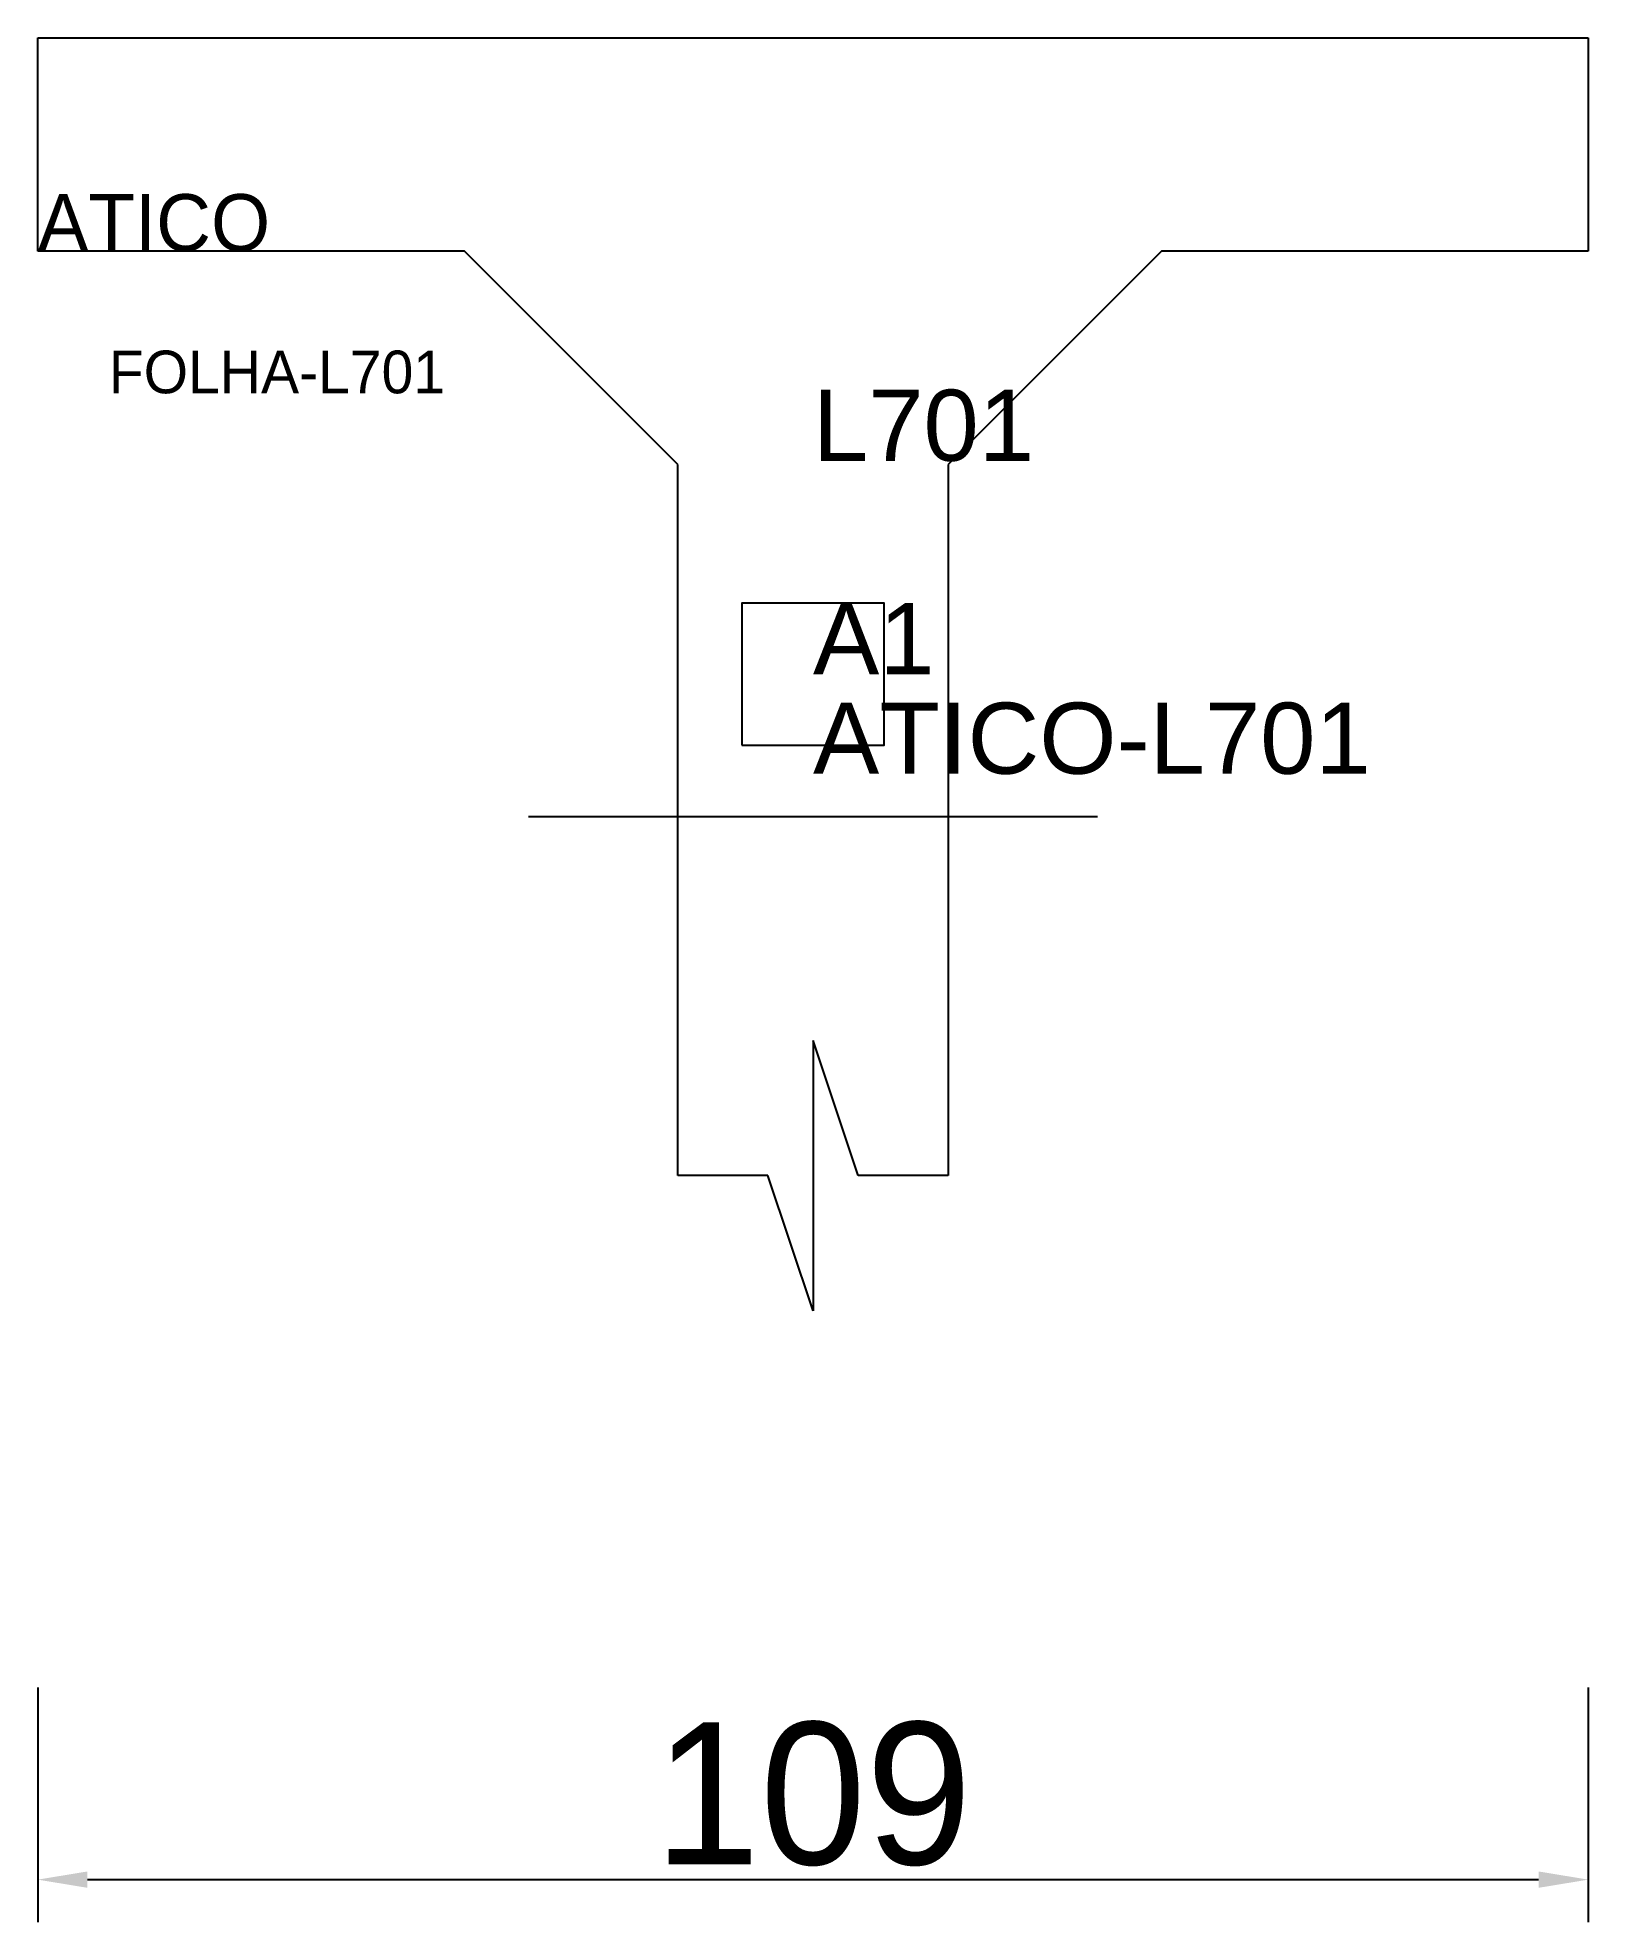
# Model space of a CAD drawing. Header units: metres. Extents: x 222 to 331, y 69 to 202.
import ezdxf

# ---------------------------------------------------------------- set-up
doc = ezdxf.new("R2010")
doc.units = ezdxf.units.M
for name, color, linetype in [('3', 3, 'CONTINUOUS'), ('AUX00', 7, 'CONTINUOUS'), ('COTA', 241, 'CONTINUOUS'), ('FOLHA', 255, 'CONTINUOUS'), ('Hachura', 251, 'CONTINUOUS'), ('NOMENCLATURA', 7, 'CONTINUOUS'), ('Nível', 160, 'CONTINUOUS'), ('Painéis', 200, 'CONTINUOUS'), ('Pilares', 5, 'CONTINUOUS'), ('SARR_2.2x7', 40, 'CONTINUOUS')]:
    doc.layers.add(name, color=color, linetype=linetype)
doc.styles.add('ARIAL', font='Arial.ttf')
doc.styles.add('STR_STANDARD', font='arial.ttf')
doc.dimstyles.new('EZ DXF', dxfattribs={"dimtxt": 10, "dimasz": 3.5, "dimexe": 3, "dimexo": 1.5, "dimgap": 1, "dimtad": 1, "dimdec": 1, "dimdsep": 46, "dimcen": 2.5, "dimazin": 3, "dimtfac": 1, "dimtmove": 0, "dimatfit": 3})

msp = doc.modelspace()

# ---------------------------------------------------------------- hatches: boundary and pattern name
at = {"layer": 'Hachura'}
h = msp.add_hatch(dxfattribs=at)
h.set_pattern_fill('ANSI31', scale=50)
h.paths.add_polyline_path([(222.2, 201.5), (331.2, 201.5), (331.2, 186.5), (301.2, 186.5), (286.2, 171.5), (286.2, 121.5), (279.87, 121.5), (276.7, 131), (276.7, 112), (273.53, 121.5), (267.2, 121.5), (267.2, 171.5), (252.2, 186.5), (222.2, 186.5)])
h = msp.add_hatch(dxfattribs=at)
h.set_pattern_fill('ANSI31', scale=50)
h.paths.add_polyline_path([(222.2, 201.5), (331.2, 201.5), (331.2, 186.5), (301.2, 186.5), (286.2, 171.5), (286.2, 121.5), (279.87, 121.5), (276.7, 131), (276.7, 112), (273.53, 121.5), (267.2, 121.5), (267.2, 171.5), (252.2, 186.5), (222.2, 186.5)])

# ---------------------------------------------------------------- linework, layer by layer
at = {"layer": 'Painéis', "color": 200}
for p, q in [((222.2, 201.5), (331.2, 201.5)), ((222.2, 186.5), (222.2, 201.5)), ((222.2, 201.5), (331.2, 201.5)), ((222.2, 186.5), (222.2, 201.5)), ((331.2, 201.5), (331.2, 186.5)), ((331.2, 201.5), (331.2, 186.5)), ((252.2, 186.5), (222.2, 186.5)), ((252.2, 186.5), (222.2, 186.5)), ((267.2, 171.5), (252.2, 186.5)), ((267.2, 171.5), (252.2, 186.5)), ((301.2, 186.5), (286.2, 171.5)), ((301.2, 186.5), (286.2, 171.5)), ((331.2, 186.5), (301.2, 186.5)), ((331.2, 186.5), (301.2, 186.5)), ((267.2, 121.5), (267.2, 171.5)), ((267.2, 121.5), (267.2, 171.5)), ((286.2, 171.5), (286.2, 121.5)), ((286.2, 171.5), (286.2, 121.5)), ((279.87, 121.5), (276.7, 131)), ((276.7, 131), (276.7, 112)), ((279.87, 121.5), (276.7, 131)), ((276.7, 131), (276.7, 112)), ((273.53, 121.5), (267.2, 121.5)), ((273.53, 121.5), (267.2, 121.5)), ((276.7, 112), (273.53, 121.5)), ((276.7, 112), (273.53, 121.5)), ((286.2, 121.5), (279.87, 121.5)), ((286.2, 121.5), (279.87, 121.5))]:
    msp.add_line(p, q, dxfattribs=at)
at = {"layer": 'Pilares'}
msp.add_lwpolyline([(271.7, 151.75), (281.7, 151.75), (281.7, 161.75), (271.7, 161.75)], close=True, dxfattribs=at)
msp.add_lwpolyline([(271.7, 151.75), (281.7, 151.75), (281.7, 161.75), (271.7, 161.75)], close=True, dxfattribs=at)
at = {"layer": 'SARR_2.2x7'}
msp.add_line((256.7, 146.75), (296.7, 146.75), dxfattribs=at)
msp.add_line((256.7, 146.75), (296.7, 146.75), dxfattribs=at)

# ---------------------------------------------------------------- texts
at = {"layer": '3', "style": 'STR_STANDARD'}
msp.add_text('A1', height=5, dxfattribs=at).set_placement((276.7, 156.75))
msp.add_text('A1', height=5, dxfattribs=at).set_placement((276.7, 156.75))
at = {"layer": 'AUX00', "style": 'STR_STANDARD'}
msp.add_text('ATICO-L701', height=5, dxfattribs=at).set_placement((276.7, 149.75))
msp.add_text('ATICO-L701', height=5, dxfattribs=at).set_placement((276.7, 149.75))
at = {"layer": 'FOLHA'}
msp.add_text('FOLHA-L701', height=3, dxfattribs=at).set_placement((227.2, 176.5))
msp.add_text('FOLHA-L701', height=3, dxfattribs=at).set_placement((227.2, 176.5))
at = {"layer": 'NOMENCLATURA', "insert": (276.7, 176.75), "char_height": 5, "attachment_point": 1, "style": 'ARIAL'}
msp.add_mtext('L701', dxfattribs=at)
msp.add_mtext('L701', dxfattribs=at)
at = {"layer": 'Nível'}
msp.add_text('ATICO', height=4, dxfattribs=at).set_placement((222.2, 186.5))
msp.add_text('ATICO', height=4, dxfattribs=at).set_placement((222.2, 186.5))

# ---------------------------------------------------------------- dimensions: what is measured, and where the dimension line sits
at = {"layer": 'COTA'}
msp.add_linear_dim(base=(222.2, 72), p1=(222.2, 87), p2=(331.2, 87), dimstyle='EZ DXF', dxfattribs=at).render()
msp.add_linear_dim(base=(222.2, 72), p1=(222.2, 87), p2=(331.2, 87), dimstyle='EZ DXF', dxfattribs=at).render()

doc.saveas('drawing.dxf')
